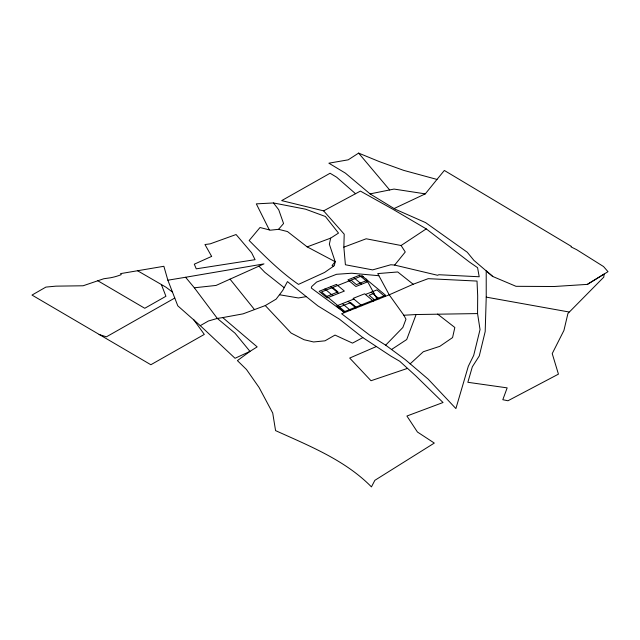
<?xml version="1.0" encoding="UTF-8"?>
<svg xmlns="http://www.w3.org/2000/svg" width="640" height="640" viewBox="0 0 640 640"><rect width="100%" height="100%" fill="white"/><g stroke="black" fill="none" stroke-linecap="round" stroke-linejoin="round"><path stroke-width="0.96" d="M477.56 313.576L477.688 295.808L477.016 281.072L428.192 278.664L413.176 284.248L389.224 294.816L341.608 313.752L369.648 335.104L385.664 345.168L405.288 359.648L428.216 379.176L455.896 408.576L468.304 366.28L473.68 355.456L480.04 329.576L477.56 313.576L416.104 314.536L403.848 315.24L389.224 294.816L377.736 273.592L397.728 271.968L413.176 284.248M323.624 210.864L360.416 191.096L393.112 209.392L426.24 228.888L469.56 262.128L477.576 267.672L479.208 276.768L438.88 274.728L437.552 275.28L394.656 265.08L390.808 264.752L372.608 269.888L345.4 264.768L343.856 247.16L344.208 234.168L323.624 210.864L281.688 200.616L330.072 173.248L336.648 177.208L355.544 193.72M492.768 276.488L486.216 270.888L486.232 297.128L485.192 331.544L479.288 355.928L472.336 366.808L467.848 382.296L507.168 387.864L502.808 399.72L507.968 400.76L558.44 374.144L552.224 353.592L563.936 330.432L567.928 313.472L603.768 277.16L604.128 274.048L587.368 284.384L554.096 286.512L516 286.312L492.768 276.488L473.888 260.352L467.248 252.232L425.584 222.608L395.128 209.184L370.08 193.888L345.424 173.152L328.864 163.184L348.2 159.832L358.624 153.104L379.208 161.552L403.616 170.352L436.992 179.432L444.344 170.456L571.344 246.384L571.128 246.944L576.608 249.648L603.56 266.56L608 271.68L587.368 284.384M269.32 229.888L256.32 203.864L273.48 202.952L305.528 209.176L325.376 216.488L338.512 233.088L330.664 238.128L329.352 244.2L335.192 261.712L334.336 265.632L324.632 272.424L298.496 284.384C280.352 271.904 264.656 256.096 249.16 240.504L260.008 227.512L270.448 230.184L278.552 229.328L287.472 231.552L307.168 246.872L335.192 261.712L332.08 265.456L333.456 266.248M416.104 314.536L406.712 339.536L391.664 349.408M394.352 208.432L425.288 193.872L436.992 179.432M394.656 265.08L405.264 251.984L401.096 245.512L366.168 238.776L343.856 247.16M278.552 229.328L283.568 223.528L278.72 209.744L273.48 202.952M385.664 345.168L402.856 327.48L405.976 319.192L403.848 315.24M410.144 363.864L423.32 351.728L439.808 346.336L452.568 337.584L454.84 327.488L437.592 314.08M401.096 245.512L426.24 228.888M222.744 317.584L243.056 313.856L265.288 305.568L276.128 299.136L282.696 290.472L287.456 281.592L317.872 305.888L339.344 319.104L362.832 337.608L390.872 356.088L399.744 361.272L415.776 375.872L443.032 402.512L406.912 416.024L417.432 432.016L434.312 443.072L374.864 480.32L371.44 486.896C345.104 460.08 309.224 445.864 275.568 430.608L272.72 413.048L259.072 387.48L246.464 369.48L237.408 360.616L249.984 351.376L257.16 346.88L222.744 317.584L217.328 318.432L208.424 320.984L200.272 325.656L177.784 305.816L167.864 280.208L163.872 266.288L120.568 273.616L121.256 274.624L120.496 274.944A41.84 24.152 0 0 1 110.4 277.8L103.808 278.736L83.104 285.776L55.864 286.152L45.896 287.096L32 295.072L150.856 364.736L204.304 334.416L193.464 319.328M174.776 298.048L106.4 336.832L99.104 334.496M362.832 337.608L352.488 343.12L335.024 335.08L324.992 340.824L313.592 341.968L304.072 339.728L291.136 333.064L265.288 305.568M185.584 277.264L263.968 263.888L216.064 285.432L194.336 287.784L185.584 277.264L167.864 280.208M376.28 346.568L349.688 358.056L371.008 380.736L407.456 368.4M326.824 296.384L337.976 291.944L332.664 287.496M366.976 280.416L356.416 284.616L351.096 280.16M353.888 299.056L336.6 305.928L344.536 312.576L311.288 288.032L311.688 286.56L316.608 282.064L336.504 274.304L351.664 273.224L378.88 275.712M365.408 294.472L376.928 289.896L384.864 296.544M339.512 307.024L350.672 302.592L355.984 307.048M373.968 293.328L369.112 295.264L374.424 299.72M307.168 246.872L330.664 238.128M370.08 193.888L394.04 189.072L425.288 193.872M306.456 296.6L298.384 297.96L279.464 294.752M360.128 276.576L363.384 276.672M569.064 311.992L486.232 297.128M137.56 270.744L165.944 287.176L172.456 292.064M97.728 280.704L144.76 308.28L165.92 296.28L161.352 284.48M284.192 287.68L264.76 272.264L258.912 266.16M353.712 277.552L361.648 284.2M371.168 292.184L379.104 298.84M373.344 301.128L364.616 293.808L353.088 298.392L361.816 305.712M330.664 286.712L338.6 293.368M348.12 301.344L356.056 308M324.904 289L332.84 295.656M342.36 303.64L350.296 310.288M200.272 325.656L235.04 358.288L249.984 351.376L235.024 333.2L217.328 318.432L194.336 287.784M358.624 153.104L389.672 189.976M229.992 279.104L254.504 309.592M366.248 279.072L376.896 298.736M211.64 256.392L194.296 264.192L196.264 268.832L255.072 259.68L251.616 252.768L236.08 234.528L210.184 243.856L204.96 244.536L211.64 256.392M336.432 284.424L319.144 291.296L327.08 297.944L344.36 291.072L336.432 284.424M359.472 275.264L347.952 279.84L355.888 286.496L367.408 281.912L359.472 275.264M362.032 275.816L321.504 291.928L344.832 311.48L385.584 295.28L362.032 275.816"/></g></svg>
